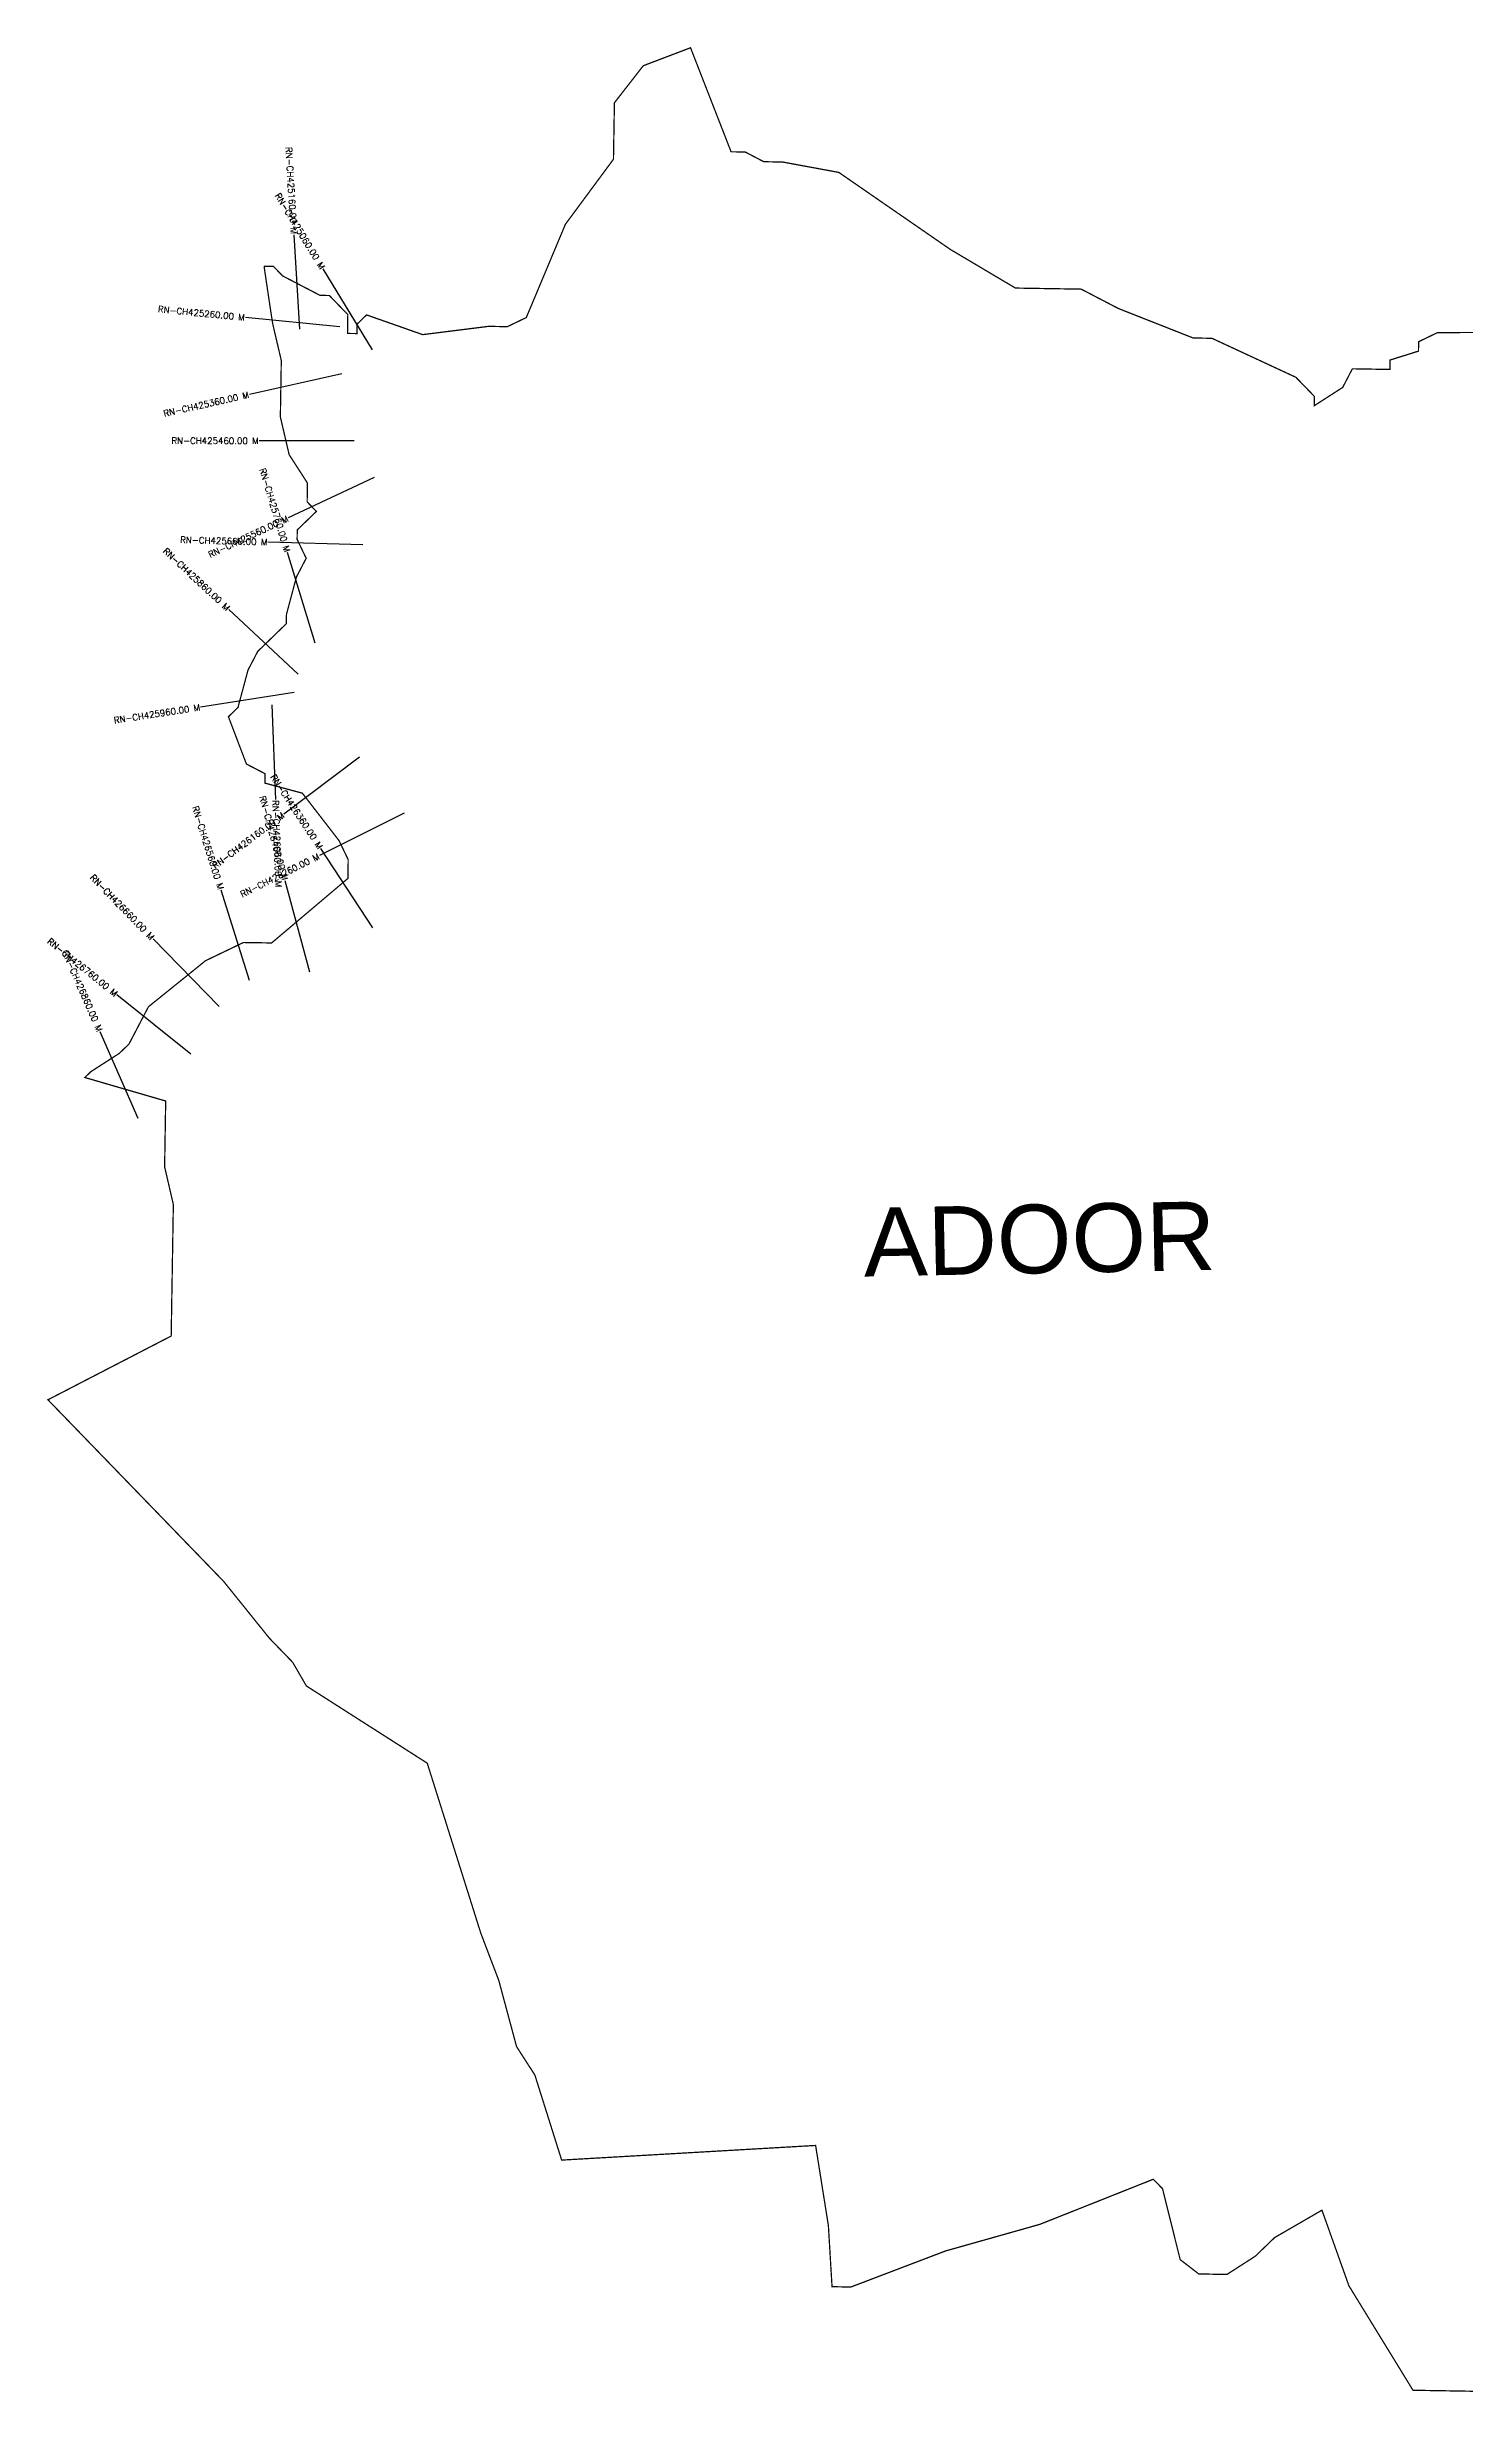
# Model space of a CAD drawing. Header units: metres. Extents: x 306960 to 311449, y 1923940 to 1927670.
# Drawn here: x 306960 to 309205, y 1923956 to 1927670 of the extents above; entities that cross this region are included whole.
import ezdxf
from ezdxf.enums import TextEntityAlignment as Align

# ---------------------------------------------------------------- set-up
doc = ezdxf.new("R2010")
doc.units = ezdxf.units.M
for name, color, linetype in [('CS', 134, 'Continuous'), ('CSMark', 6, 'Continuous'), ('VILLAGE NAME', 250, 'Continuous')]:
    doc.layers.add(name, color=color, linetype=linetype)
doc.styles.get("Standard").update_dxf_attribs({"font": 'simplex.shx'})

msp = doc.modelspace()

# ---------------------------------------------------------------- linework, layer by layer
at = {"color": 6, "const_width": 2, "flags": 128}
for points in [[(307303.4, 1927322.9), (307318.2, 1927322.6), (307332.9, 1927307.5), (307391.9, 1927276.8), (307406.8, 1927276.5), (307436, 1927246.3), (307435.5, 1927216.5), (307450.4, 1927216.3), (307450.6, 1927230.6), (307450.6, 1927231.2), (307465.7, 1927245.8), (307554.5, 1927214.6), (307658.8, 1927227.7), (307688.5, 1927227.2), (307718.5, 1927241.6), (307780.5, 1927389.4), (307856.5, 1927492.2), (307858, 1927581.5), (307903.6, 1927640.2), (307978.5, 1927668.7), (308042.7, 1927504), (308065, 1927503.7), (308094.5, 1927488.3), (308124.2, 1927487.8), (308213.2, 1927471.4), (308389.7, 1927349.5), (308492.8, 1927288.3), (308596.9, 1927286.6), (308655.9, 1927255.9), (308774.1, 1927209.3), (308803.9, 1927208.8), (308857.9, 1927183.7), (308936.7, 1927147.1), (308966, 1927116.9), (308965.7, 1927102), (309010.8, 1927131), (309026.2, 1927160.5), (309085.7, 1927159.5), (309085.9, 1927174.4), (309130.8, 1927188.5), (309131.1, 1927203.4), (309161, 1927217.8), (309189.8, 1927217.9), (309318.6, 1927218.2)], [(309330.3, 1923957.3), (309122.1, 1923960.8), (309020.7, 1924126.1), (308978, 1924245.8), (308903, 1924202.4), (308872.7, 1924173.1), (308827.6, 1924144.1), (308783, 1924144.9), (308753.6, 1924167.6), (308725.7, 1924279.7), (308711.1, 1924294.8), (308588.6, 1924246.1), (308531.4, 1924223.4), (308399.7, 1924186.2), (308390.6, 1924183.7), (308382, 1924181.2), (308294.8, 1924148), (308232.3, 1924124.2), (308202.5, 1924124.7), (308196.7, 1924221.5), (308176.5, 1924348.3), (307774.5, 1924325.1), (307732.1, 1924459.7), (307703.1, 1924504.8), (307675, 1924609.4), (307646.5, 1924684.3), (307561.7, 1924953.4), (307370.4, 1925075.6), (307348.7, 1925113.1), (307312.1, 1925150.9), (307239.2, 1925241.4), (306961.3, 1925528.6), (307156.4, 1925629.5), (307159.8, 1925837.7), (307146, 1925897.4), (307147.7, 1926001.5), (307019.7, 1926038.7), (307029.4, 1926048.1), (307039.4, 1926054.5), (307062.4, 1926069.3), (307074.5, 1926077.1), (307089.6, 1926091.7), (307120.4, 1926150.7), (307210.8, 1926223.6), (307270.8, 1926252.4), (307315.4, 1926251.7), (307436.1, 1926353.8), (307436.6, 1926383.5), (307422.2, 1926413.5), (307364, 1926488.8), (307304.7, 1926504.7), (307305, 1926519.6), (307275.5, 1926534.9), (307247, 1926609.8), (307262.1, 1926624.4), (307278, 1926683.6), (307292.1, 1926710.7), (307293.3, 1926713.1), (307338.6, 1926757), (307338.9, 1926771.9), (307354.7, 1926831.1), (307370.1, 1926860.6), (307355.7, 1926890.6), (307356, 1926905.5), (307386.2, 1926934.7), (307371.6, 1926949.9), (307372.1, 1926979.6), (307343.1, 1927024.7), (307329.2, 1927084.4), (307330.7, 1927173.6), (307324.6, 1927199.6), (307319.8, 1927220.1), (307316.8, 1927233.4), (307312.9, 1927258.9), (307303.4, 1927322.9)]]:
    msp.add_lwpolyline(points, dxfattribs=at)
at = {"layer": 'CS'}
for p, q in [((307360, 1927223.1), (307350.9, 1927372.8)), ((307475.1, 1927190.6), (307396.9, 1927318.6)), ((307423.1, 1927227), (307273.8, 1927241.6)), ((307426.5, 1927152.5), (307280.1, 1927119.8)), ((307426.5, 1927152.5), (307280.1, 1927119.8)), ((307445.8, 1927046.4), (307295.8, 1927046.5)), ((307445.8, 1927046.4), (307295.8, 1927046.5)), ((307477.5, 1926988.2), (307341.7, 1926924.5)), ((307477.5, 1926988.2), (307341.7, 1926924.5)), ((307459.6, 1926881.8), (307309.6, 1926886)), ((307459.6, 1926881.8), (307309.6, 1926886)), ((307384.1, 1926726.1), (307340.7, 1926869.7)), ((307384.1, 1926726.1), (307340.7, 1926869.7)), ((307357.3, 1926677.2), (307247.7, 1926779.5)), ((307357.3, 1926677.2), (307247.7, 1926779.5)), ((307351.3, 1926648.1), (307203, 1926625.1)), ((307315.7, 1926628.7), (307321.4, 1926478.8)), ((307454.6, 1926545.8), (307334.6, 1926455.8)), ((307525.2, 1926457.3), (307391.1, 1926390.1)), ((307475.8, 1926275.7), (307393.4, 1926401)), ((307280.3, 1926192.3), (307235.6, 1926335.5)), ((307376.1, 1926205.5), (307337, 1926350.2)), ((307232.5, 1926151), (307127.7, 1926258.3)), ((307187.5, 1926075.4), (307070.6, 1926169.4)), ((307104.2, 1925973.8), (307044.1, 1926111.2))]:
    msp.add_line(p, q, dxfattribs=at)

# ---------------------------------------------------------------- texts
at = {"layer": 'CSMark'}
for s, rotation, p in [('RN-CH425160.00 M', 273.5011, (307350.8, 1927373.8)), ('RN-CH425060.00 M', 301.4167, (307396.3, 1927319.5)), ('RN-CH425260.00 M', 354.3999, (307272.8, 1927241.7)), ('RN-CH425360.00 M', 12.601, (307279.1, 1927119.6)), ('RN-CH425460.00 M', 359.9696, (307294.8, 1927046.5)), ('RN-CH425760.00 M', 286.7882, (307340.5, 1926870.7)), ('RN-CH425560.00 M', 25.101, (307340.8, 1926924.1)), ('RN-CH425660.00 M', 358.3952, (307308.6, 1926886.1)), ('RN-CH425860.00 M', 316.9736, (307246.9, 1926780.2)), ('RN-CH425960.00 M', 8.8145, (307202, 1926625)), ('RN-CH426360.00 M', 303.3183, (307392.9, 1926401.9)), ('RN-CH426460.00 M', 285.1451, (307336.7, 1926351.2)), ('RN-CH426560.00 M', 287.3444, (307235.3, 1926336.5)), ('RN-CH426160.00 M', 36.8639, (307333.8, 1926455.2)), ('RN-CH426660.00 M', 314.3359, (307127, 1926259)), ('RN-CH426260.00 M', 26.5788, (307390.2, 1926389.7)), ('RN-CH426760.00 M', 321.1918, (307069.8, 1926170)), ('RN-CH426860.00 M', 293.6296, (307043.7, 1926112.1))]:
    msp.add_text(s, height=10, rotation=rotation, dxfattribs=at).set_placement(p, align=Align.MIDDLE_RIGHT)
msp.add_text('RN-CH426060.00 M', height=10, rotation=272.1997, dxfattribs=at).set_placement((307321.5, 1926477.8), align=Align.MIDDLE_LEFT)
at = {"layer": 'VILLAGE NAME', "insert": (308251.3, 1925832.3), "char_height": 108.748, "attachment_point": 1, "rotation": 1.1028}
msp.add_mtext_dynamic_manual_height_columns('{\\fArial|b0|i0|c0|p34;ADOOR}', width=1571.314, gutter_width=543.7, heights=[0], dxfattribs=at)

doc.saveas('drawing.dxf')
